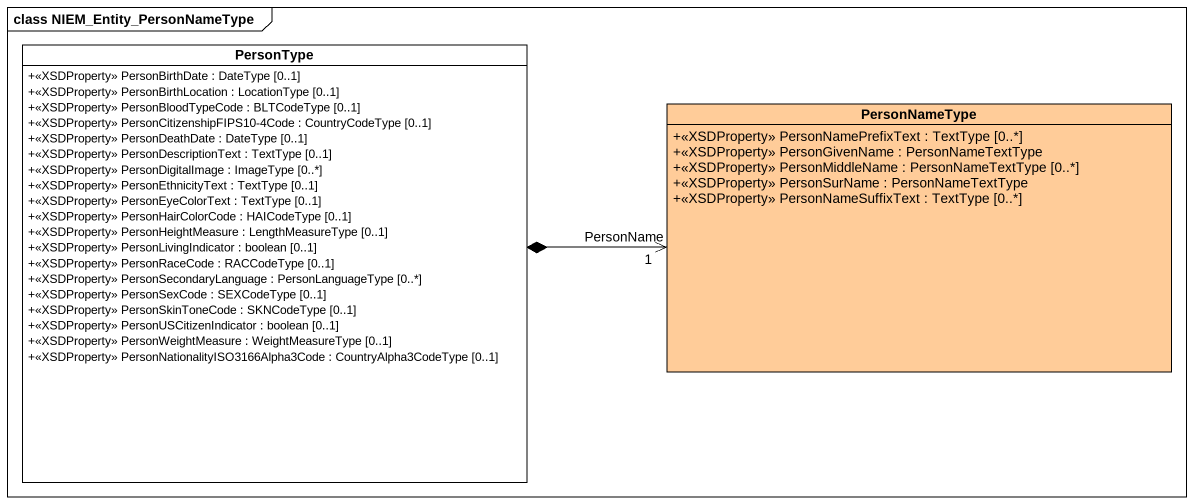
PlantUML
@startuml
mainframe class NIEM_Entity_PersonNameType
hide circle
hide empty members
skinparam classAttributeIconSize 0
class PersonType {
  +<<XSDProperty>> PersonBirthDate : DateType [0..1]
  +<<XSDProperty>> PersonBirthLocation : LocationType [0..1]
  +<<XSDProperty>> PersonBloodTypeCode : BLTCodeType [0..1]
  +<<XSDProperty>> PersonCitizenshipFIPS10-4Code : CountryCodeType [0..1]
  +<<XSDProperty>> PersonDeathDate : DateType [0..1]
  +<<XSDProperty>> PersonDescriptionText : TextType [0..1]
  +<<XSDProperty>> PersonDigitalImage : ImageType [0..*]
  +<<XSDProperty>> PersonEthnicityText : TextType [0..1]
  +<<XSDProperty>> PersonEyeColorText : TextType [0..1]
  +<<XSDProperty>> PersonHairColorCode : HAICodeType [0..1]
  +<<XSDProperty>> PersonHeightMeasure : LengthMeasureType [0..1]
  +<<XSDProperty>> PersonLivingIndicator : boolean [0..1]
  +<<XSDProperty>> PersonRaceCode : RACCodeType [0..1]
  +<<XSDProperty>> PersonSecondaryLanguage : PersonLanguageType [0..*]
  +<<XSDProperty>> PersonSexCode : SEXCodeType [0..1]
  +<<XSDProperty>> PersonSkinToneCode : SKNCodeType [0..1]
  +<<XSDProperty>> PersonUSCitizenIndicator : boolean [0..1]
  +<<XSDProperty>> PersonWeightMeasure : WeightMeasureType [0..1]
  +<<XSDProperty>> PersonNationalityISO3166Alpha3Code : CountryAlpha3CodeType [0..1]
}
class PersonNameType #FFCC99 {
  +<<XSDProperty>> PersonNamePrefixText : TextType [0..*]
  +<<XSDProperty>> PersonGivenName : PersonNameTextType
  +<<XSDProperty>> PersonMiddleName : PersonNameTextType [0..*]
  +<<XSDProperty>> PersonSurName : PersonNameTextType
  +<<XSDProperty>> PersonNameSuffixText : TextType [0..*]
}
PersonNameType "PersonName\n1" <-left-* PersonType
@enduml
